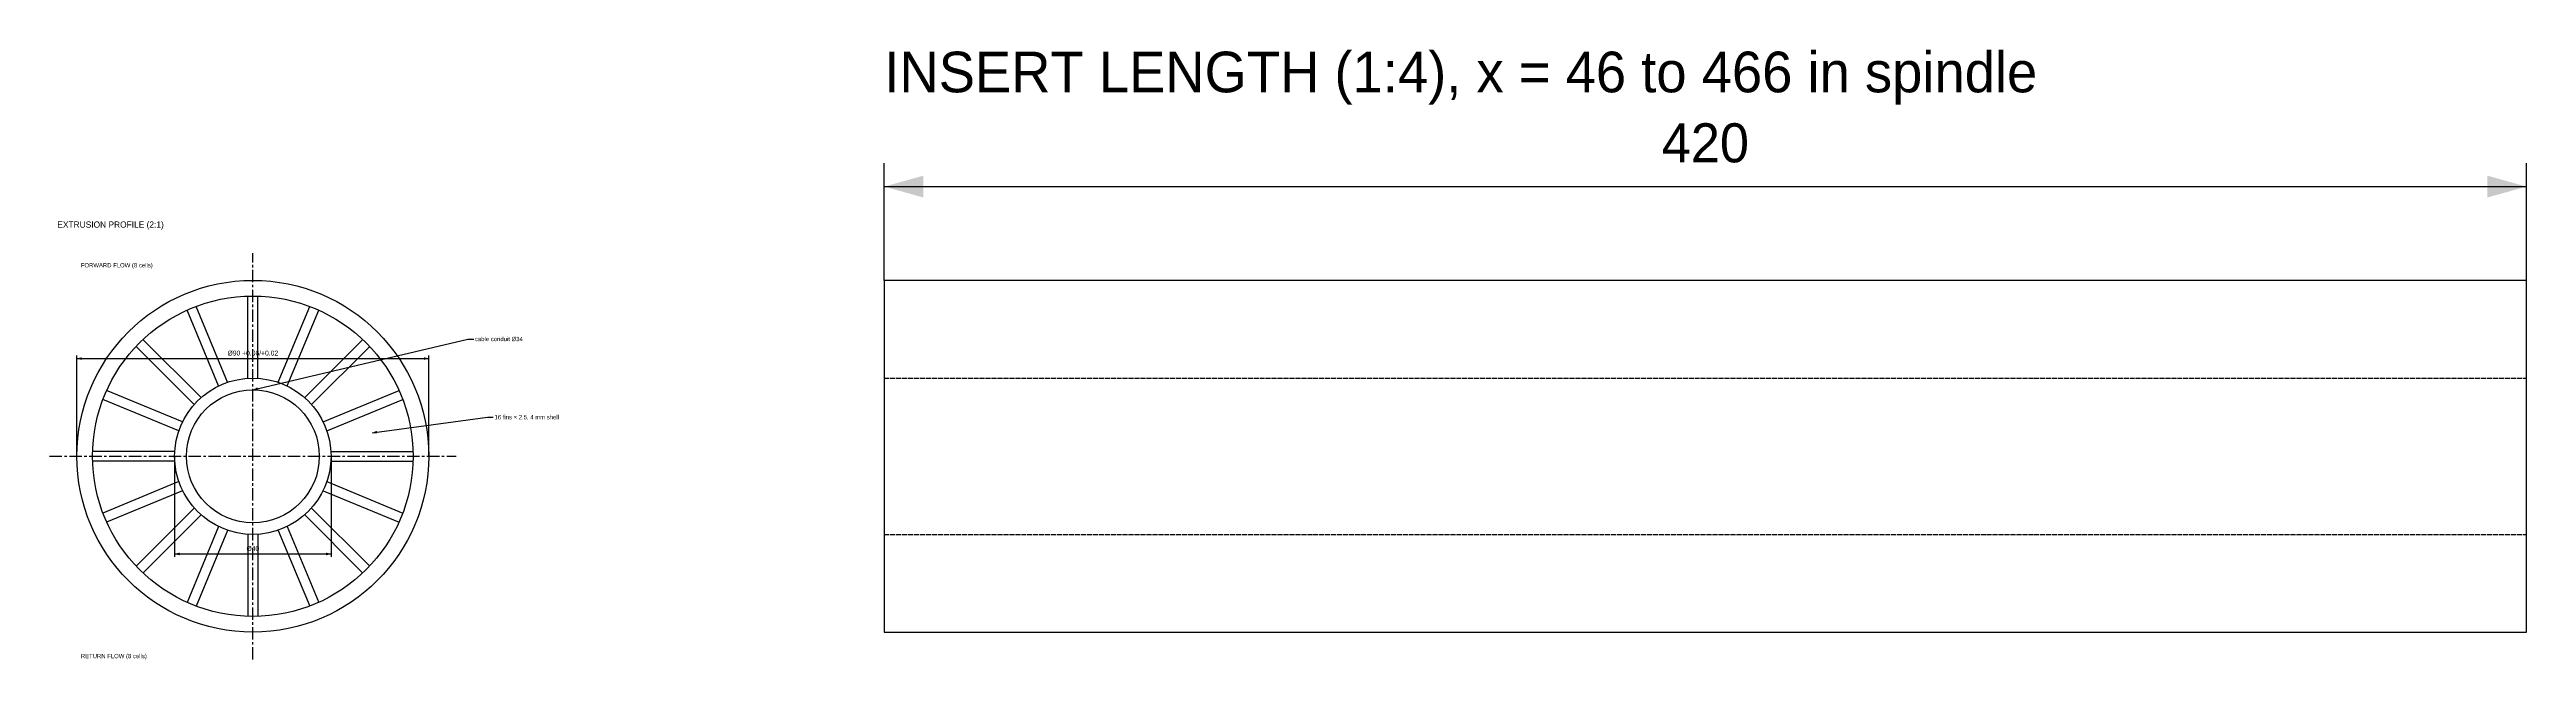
# Model space of a CAD drawing. Header units: millimetres. Extents: x 0 to 634, y -52 to 104.
import ezdxf
from ezdxf.enums import TextEntityAlignment as Align

# ---------------------------------------------------------------- set-up
doc = ezdxf.new("R2010")
doc.units = ezdxf.units.MM
doc.linetypes.add('CENTER', pattern=[5.08, 3.175, -0.635, 0.635, -0.635])
doc.linetypes.add('DASHED', pattern=[1.524, 1.27, -0.254])
for name, color, linetype in [('CENTER', 1, 'CENTER'), ('DIM', 3, 'Continuous'), ('HIDDEN', 8, 'DASHED'), ('OUTLINE', 7, 'Continuous'), ('TEXT', 3, 'Continuous')]:
    doc.layers.add(name, color=color, linetype=linetype)

msp = doc.modelspace()

# ---------------------------------------------------------------- hatches: boundary and pattern name
at = {"layer": 'DIM'}
for points in [[(213.5, 69), (223.5, 66.2), (223.5, 71.8)], [(633.5, 69), (623.5, 71.8), (623.5, 66.2)], [(7, 25), (8.25, 24.65), (8.25, 25.35)], [(97, 25), (95.75, 25.35), (95.75, 24.65)], [(52, 17), (53.3, 16.95), (53.14, 17.63)], [(82.5, 6), (83.79, 5.82), (83.69, 6.51)], [(32, -25), (33.25, -25.35), (33.25, -24.65)], [(72, -25), (70.75, -24.65), (70.75, -25.35)]]:
    msp.add_hatch(color=7, dxfattribs=at).paths.add_polyline_path(points)

# ---------------------------------------------------------------- linework, layer by layer
at = {"layer": 'CENTER'}
for p, q in [((52, -52), (52, 52)), ((0, 0), (104, 0))]:
    msp.add_line(p, q, dxfattribs=at)
at = {"layer": 'DIM'}
for p, q in [((213.5, 45), (213.5, 75)), ((633.5, 45), (633.5, 75)), ((213.5, 69), (633.5, 69)), ((7, 0), (7, 25.75)), ((52, 17), (107, 30)), ((97, 0), (97, 25.75)), ((107, 30), (108.5, 30)), ((7, 25), (97, 25)), ((82.5, 6), (112, 10)), ((112, 10), (113.5, 10)), ((32, 0), (32, -25.75)), ((72, 0), (72, -25.75)), ((32, -25), (72, -25))]:
    msp.add_line(p, q, dxfattribs=at)
at = {"layer": 'HIDDEN'}
for p, q in [((213.5, 20), (633.5, 20)), ((213.5, -20), (633.5, -20))]:
    msp.add_line(p, q, dxfattribs=at)
at = {"layer": 'OUTLINE'}
for p, q in [((45.5, 18.96), (37.46, 38.36)), ((50.75, 20), (50.75, 41)), ((53.25, 20), (53.25, 41)), ((58.5, 18.96), (66.54, 38.36)), ((43.19, 18), (35.16, 37.4)), ((60.81, 18), (68.84, 37.4)), ((36.97, 13.26), (22.12, 28.11)), ((38.74, 15.03), (23.89, 29.88)), ((65.26, 15.03), (80.11, 29.88)), ((67.03, 13.26), (81.88, 28.11)), ((33.04, 6.5), (13.64, 14.54)), ((34, 8.81), (14.6, 16.84)), ((70, 8.81), (89.4, 16.84)), ((70.96, 6.5), (90.36, 14.54)), ((32, 1.25), (11, 1.25)), ((72, 1.25), (93, 1.25)), ((32, -1.25), (11, -1.25)), ((72, -1.25), (93, -1.25)), ((33.04, -6.5), (13.64, -14.54)), ((34, -8.81), (14.6, -16.84)), ((70, -8.81), (89.4, -16.84)), ((70.96, -6.5), (90.36, -14.54)), ((36.97, -13.26), (22.12, -28.11)), ((38.74, -15.03), (23.89, -29.88)), ((43.19, -18), (35.16, -37.4)), ((45.5, -18.96), (37.46, -38.36)), ((58.5, -18.96), (66.54, -38.36)), ((60.81, -18), (68.84, -37.4)), ((65.26, -15.03), (80.11, -29.88)), ((67.03, -13.26), (81.88, -28.11)), ((50.75, -20), (50.75, -41)), ((53.25, -20), (53.25, -41))]:
    msp.add_line(p, q, dxfattribs=at)
msp.add_lwpolyline([(213.5, -45), (633.5, -45), (633.5, 45), (213.5, 45)], close=True, dxfattribs=at)
for radius in [45, 41, 20, 17]:
    msp.add_circle((52, 0), radius, dxfattribs=at)

# ---------------------------------------------------------------- texts
at = {"layer": 'DIM'}
for s, height, p in [('420', 10, (423.5, 72.2)), ('Ø90 +0.06/+0.02', 1.25, (52, 25.4)), ('Ø40', 1.25, (52, -24.6))]:
    msp.add_text(s, height=height, dxfattribs=at).set_placement(p, align=Align.BOTTOM_CENTER)
for s, p in [('cable conduit Ø34', (108.8, 30)), ('16 fins × 2.5, 4 mm shell', (113.8, 10))]:
    msp.add_text(s, height=1.1, dxfattribs=at).set_placement(p, align=Align.MIDDLE_LEFT)
at = {"layer": 'TEXT'}
for s, height, p in [('INSERT LENGTH (1:4), x = 46 to 466 in spindle', 10.4, (213.5, 90)), ('EXTRUSION PROFILE (2:1)', 1.6, (2, 58)), ('FORWARD FLOW (8 cells)', 1.1, (8, 48)), ('RETURN FLOW (8 cells)', 1.1, (8, -52))]:
    msp.add_text(s, height=height, dxfattribs=at).set_placement(p, align=Align.BOTTOM_LEFT)

doc.saveas('drawing.dxf')
